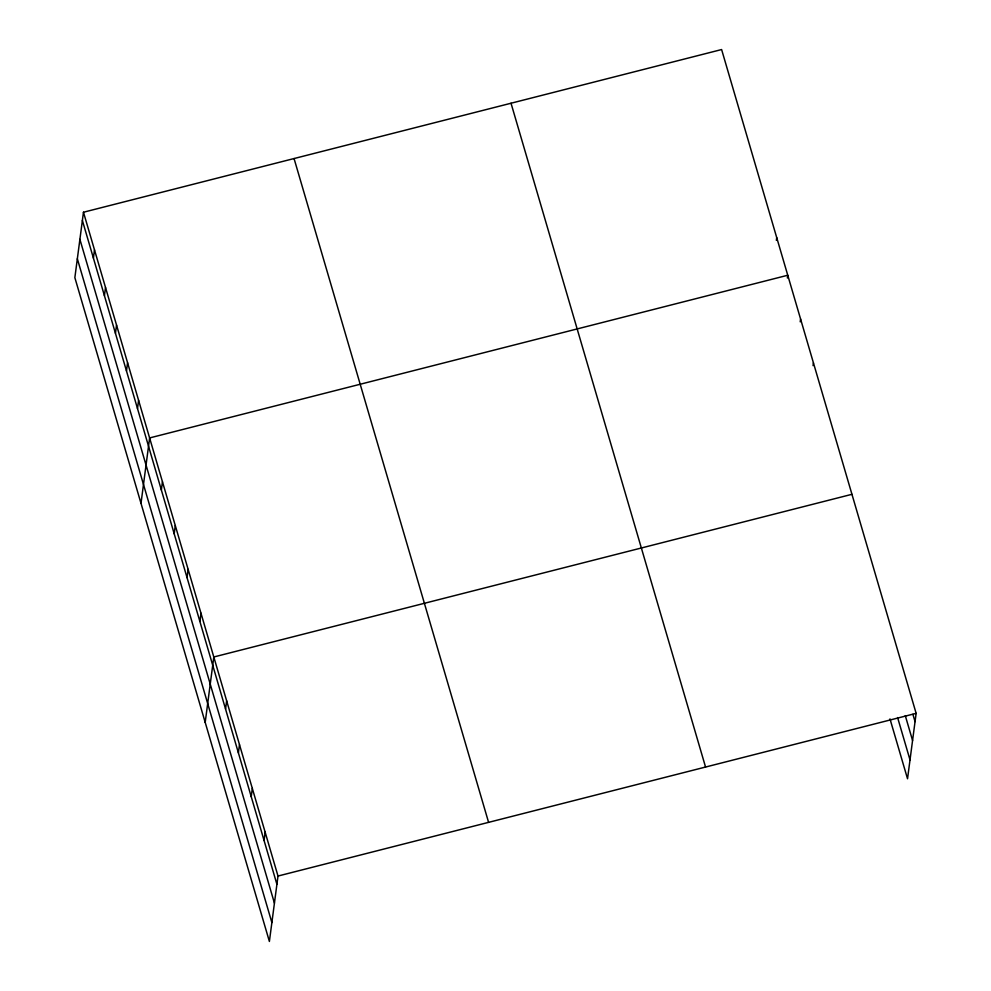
<?xml version="1.0" encoding="UTF-8"?>
<svg xmlns="http://www.w3.org/2000/svg" width="991" height="991" viewBox="0 0 991 991"><rect width="100%" height="100%" fill="white"/><g stroke="black" fill="none" stroke-linecap="round" stroke-linejoin="round"><path stroke-width="1.49" d="M83.467 212.235L74.858 277.641L269.391 941.45L278 876.044L83.467 212.235L721.609 49.55L916.142 713.359L907.533 778.765L889.98 718.896M93.414 258.106L94.492 249.843M104.427 295.727L105.517 287.464M115.452 333.335L116.542 325.085M126.476 370.956L127.566 362.694M137.501 408.577L138.591 400.314M141.007 503.329L149.616 437.935L787.746 275.25L787.387 278M161.36 490L162.45 481.737M174.205 533.815L175.296 525.552M187.039 577.629L188.129 569.367M199.885 621.431L200.975 613.181M205.199 722.389L213.808 656.983L851.938 494.311M225.564 709.06L226.642 700.798M238.397 752.875L239.488 744.613M251.243 796.677L252.321 788.427M264.077 840.492L265.167 832.229M776.362 240.379L776.721 237.629M800.22 321.815L800.592 319.052M813.066 365.617L813.425 362.867M278 876.044L916.142 713.359M912.909 714.325L915.052 721.621M905.291 715.651L912.562 740.475M897.598 717.558L910.011 759.911M511.022 103.237L705.555 767.046M294.054 158.548L488.588 822.357M82.389 220.498L276.91 884.306M79.899 239.351L274.433 903.16M77.348 258.775L271.881 922.596"/></g></svg>
